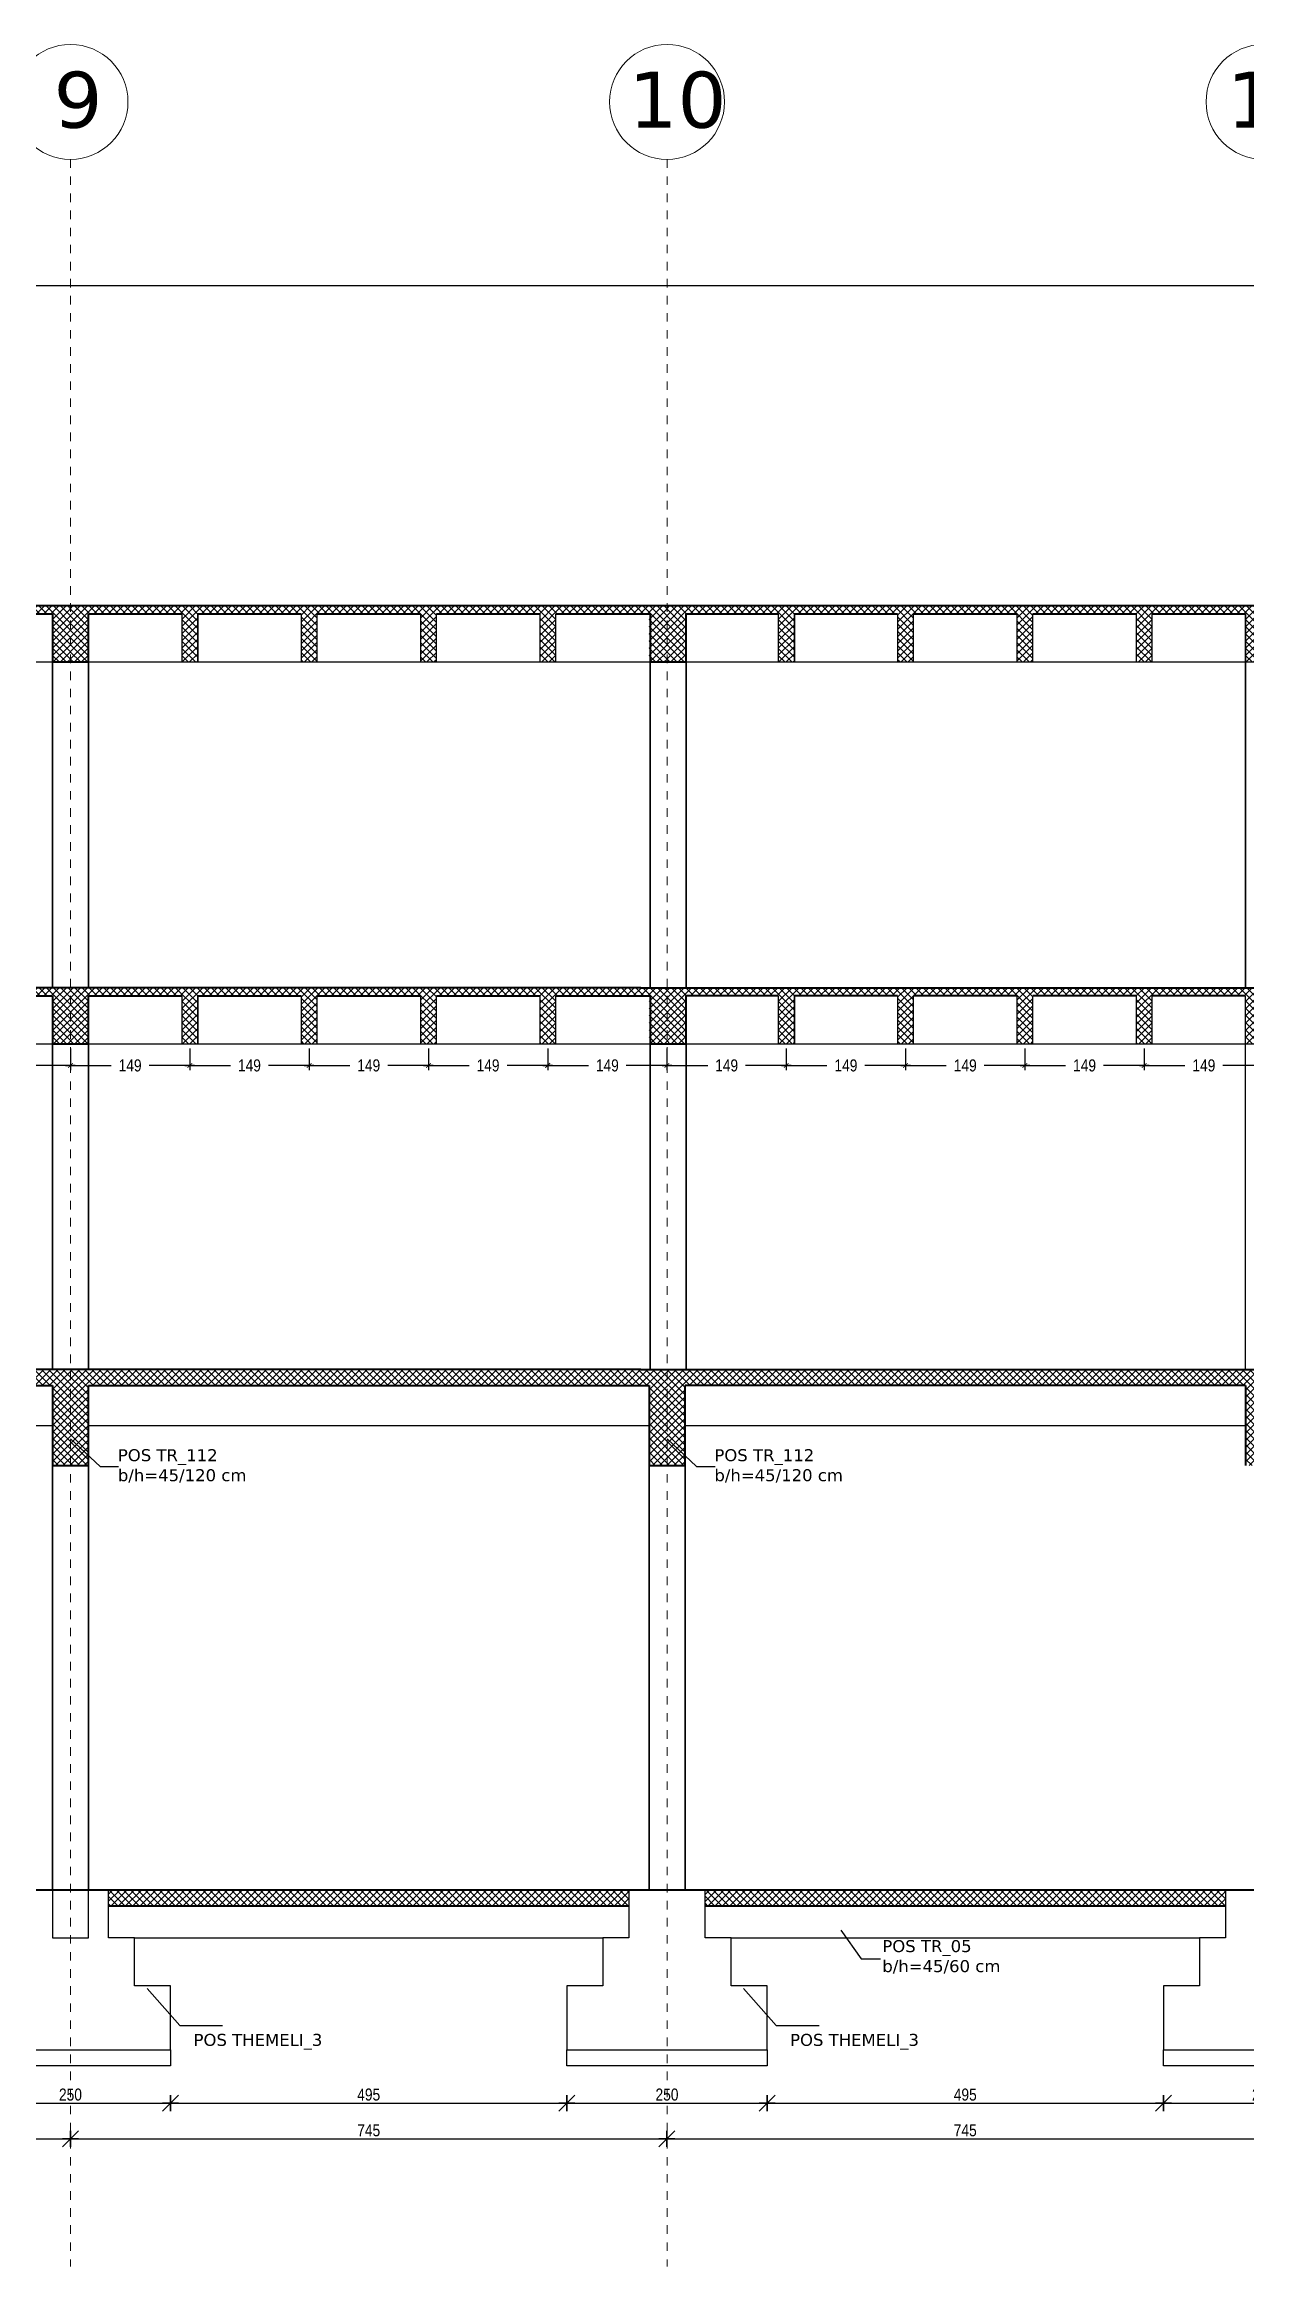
# Model space of a CAD drawing. Header units: centimetres. Extents: x 85226 to 578505, y -13061 to 170378.
# Drawn here: x 446508 to 448008, y 128143 to 130920 of the extents above; entities that cross this region are included whole.
import ezdxf

# ---------------------------------------------------------------- set-up
doc = ezdxf.new("R2010")
doc.units = ezdxf.units.CM
doc.linetypes.add('Dashed', pattern=[10.666667, 5.333333, -5.333333])
for name, color, linetype, lineweight in [('Akset_Pen_No__13', 13, 'Continuous', 18), ('muri', 7, 'Continuous', 40), ('New_01 Bodrumi_Pen_No__87', 87, 'Continuous', 18), ('Spotat', 1, 'Continuous', 15)]:
    doc.layers.add(name, color=color, linetype=linetype, lineweight=lineweight)
doc.layers.add('New_01 Bodrumi_Pen_No__29', color=7, linetype='Continuous', lineweight=18, true_color=0x261713)
doc.styles.add('Dimensionet CM', font='swissc.ttf', dxfattribs={"height": 15})
doc.styles.add('Mini shkronjat', font='simplex.shx', dxfattribs={"height": 6})
doc.dimstyles.new('Dimensionet CM', dxfattribs={"dimtxt": 10, "dimasz": 6, "dimexe": 6, "dimexo": 6, "dimgap": 10, "dimtad": 0, "dimtih": 1, "dimtoh": 1, "dimtxsty": 'Dimensionet CM', "dimblk": 'ARCHTICK', "dimcen": 1, "dimdle": 6, "dimadec": 0, "dimazin": 0, "dimtfac": 1, "dimtmove": 0, "dimatfit": 3, "dimldrblk": 'ARCHTICK', "dimfxl": 1, "dimarcsym": 0})
pattern_1 = [(135, (305789.556, 198486.813), (-4.49012806, -4.49012806), []), (225, (305789.556, 198486.813), (4.49012806, -4.49012806), [])]

# ---------------------------------------------------------------- blocks, each defined once
blk = doc.blocks.new('_ArchTick')
at = {"layer": 'Spotat', "color": 0, "const_width": 0.15}
blk.add_lwpolyline([(-0.5, -0.5), (0.5, 0.5)], dxfattribs=at)
blk = doc.blocks.new('*D4831')
at = {"color": 0, "lineweight": -2, "transparency": 16777216}
for p, q in [((446391.5, 129665), (446391.5, 129637.8)), ((446540.5, 129665), (446540.5, 129637.8)), ((446385.5, 129643.8), (446442.3, 129643.8)), ((446546.5, 129643.8), (446489.7, 129643.8))]:
    blk.add_line(p, q, dxfattribs=at)
at = {"layer": 'DEFPOINTS', "color": 0, "transparency": 16777216}
for p in [(446391.5, 129671), (446540.5, 129671), (446540.5, 129643.8)]:
    blk.add_point(p, dxfattribs=at)
at = {"color": 0, "lineweight": -2, "transparency": 16777216, "xscale": 6, "yscale": 6, "zscale": 6, "rotation": 180}
blk.add_blockref('_ArchTick', (446391.5, 129643.8), dxfattribs=at)
at = {"color": 0, "lineweight": -2, "transparency": 16777216, "xscale": 6, "yscale": 6, "zscale": 6}
blk.add_blockref('_ArchTick', (446540.5, 129643.8), dxfattribs=at)
at = {"color": 0, "transparency": 16777216, "insert": (446466, 129643.8), "char_height": 15, "attachment_point": 5, "style": 'Dimensionet CM'}
blk.add_mtext('149', dxfattribs=at)
blk = doc.blocks.new('*D4832')
at = {"color": 0, "lineweight": -2, "transparency": 16777216}
for p, q in [((446540.5, 129665), (446540.5, 129637.8)), ((446689.5, 129665), (446689.5, 129637.8)), ((446534.5, 129643.8), (446591.3, 129643.8)), ((446695.5, 129643.8), (446638.7, 129643.8))]:
    blk.add_line(p, q, dxfattribs=at)
at = {"layer": 'DEFPOINTS', "color": 0, "transparency": 16777216}
for p in [(446540.5, 129671), (446689.5, 129671), (446689.5, 129643.8)]:
    blk.add_point(p, dxfattribs=at)
at = {"color": 0, "lineweight": -2, "transparency": 16777216, "xscale": 6, "yscale": 6, "zscale": 6, "rotation": 180}
blk.add_blockref('_ArchTick', (446540.5, 129643.8), dxfattribs=at)
at = {"color": 0, "lineweight": -2, "transparency": 16777216, "xscale": 6, "yscale": 6, "zscale": 6}
blk.add_blockref('_ArchTick', (446689.5, 129643.8), dxfattribs=at)
at = {"color": 0, "transparency": 16777216, "insert": (446615, 129643.8), "char_height": 15, "attachment_point": 5, "style": 'Dimensionet CM'}
blk.add_mtext('149', dxfattribs=at)
blk = doc.blocks.new('*D4833')
at = {"color": 0, "lineweight": -2, "transparency": 16777216}
for p, q in [((446689.5, 129665), (446689.5, 129637.8)), ((446838.5, 129665), (446838.5, 129637.8)), ((446683.5, 129643.8), (446740.3, 129643.8)), ((446844.5, 129643.8), (446787.7, 129643.8))]:
    blk.add_line(p, q, dxfattribs=at)
at = {"layer": 'DEFPOINTS', "color": 0, "transparency": 16777216}
for p in [(446689.5, 129671), (446838.5, 129671), (446838.5, 129643.8)]:
    blk.add_point(p, dxfattribs=at)
at = {"color": 0, "lineweight": -2, "transparency": 16777216, "xscale": 6, "yscale": 6, "zscale": 6, "rotation": 180}
blk.add_blockref('_ArchTick', (446689.5, 129643.8), dxfattribs=at)
at = {"color": 0, "lineweight": -2, "transparency": 16777216, "xscale": 6, "yscale": 6, "zscale": 6}
blk.add_blockref('_ArchTick', (446838.5, 129643.8), dxfattribs=at)
at = {"color": 0, "transparency": 16777216, "insert": (446764, 129643.8), "char_height": 15, "attachment_point": 5, "style": 'Dimensionet CM'}
blk.add_mtext('149', dxfattribs=at)
blk = doc.blocks.new('*D4834')
at = {"color": 0, "lineweight": -2, "transparency": 16777216}
for p, q in [((446838.5, 129665), (446838.5, 129637.8)), ((446987.5, 129665), (446987.5, 129637.8)), ((446832.5, 129643.8), (446889.3, 129643.8)), ((446993.5, 129643.8), (446936.7, 129643.8))]:
    blk.add_line(p, q, dxfattribs=at)
at = {"layer": 'DEFPOINTS', "color": 0, "transparency": 16777216}
for p in [(446838.5, 129671), (446987.5, 129671), (446987.5, 129643.8)]:
    blk.add_point(p, dxfattribs=at)
at = {"color": 0, "lineweight": -2, "transparency": 16777216, "xscale": 6, "yscale": 6, "zscale": 6, "rotation": 180}
blk.add_blockref('_ArchTick', (446838.5, 129643.8), dxfattribs=at)
at = {"color": 0, "lineweight": -2, "transparency": 16777216, "xscale": 6, "yscale": 6, "zscale": 6}
blk.add_blockref('_ArchTick', (446987.5, 129643.8), dxfattribs=at)
at = {"color": 0, "transparency": 16777216, "insert": (446913, 129643.8), "char_height": 15, "attachment_point": 5, "style": 'Dimensionet CM'}
blk.add_mtext('149', dxfattribs=at)
blk = doc.blocks.new('*D4835')
at = {"color": 0, "lineweight": -2, "transparency": 16777216}
for p, q in [((446987.5, 129665), (446987.5, 129637.8)), ((447136.5, 129665), (447136.5, 129637.8)), ((446981.5, 129643.8), (447038.3, 129643.8)), ((447142.5, 129643.8), (447085.7, 129643.8))]:
    blk.add_line(p, q, dxfattribs=at)
at = {"layer": 'DEFPOINTS', "color": 0, "transparency": 16777216}
for p in [(446987.5, 129671), (447136.5, 129671), (447136.5, 129643.8)]:
    blk.add_point(p, dxfattribs=at)
at = {"color": 0, "lineweight": -2, "transparency": 16777216, "xscale": 6, "yscale": 6, "zscale": 6, "rotation": 180}
blk.add_blockref('_ArchTick', (446987.5, 129643.8), dxfattribs=at)
at = {"color": 0, "lineweight": -2, "transparency": 16777216, "xscale": 6, "yscale": 6, "zscale": 6}
blk.add_blockref('_ArchTick', (447136.5, 129643.8), dxfattribs=at)
at = {"color": 0, "transparency": 16777216, "insert": (447062, 129643.8), "char_height": 15, "attachment_point": 5, "style": 'Dimensionet CM'}
blk.add_mtext('149', dxfattribs=at)
blk = doc.blocks.new('*D4836')
at = {"color": 0, "lineweight": -2, "transparency": 16777216}
for p, q in [((447136.5, 129665), (447136.5, 129637.8)), ((447285.5, 129665), (447285.5, 129637.8)), ((447130.5, 129643.8), (447187.3, 129643.8)), ((447291.5, 129643.8), (447234.7, 129643.8))]:
    blk.add_line(p, q, dxfattribs=at)
at = {"layer": 'DEFPOINTS', "color": 0, "transparency": 16777216}
for p in [(447136.5, 129671), (447285.5, 129671), (447285.5, 129643.8)]:
    blk.add_point(p, dxfattribs=at)
at = {"color": 0, "lineweight": -2, "transparency": 16777216, "xscale": 6, "yscale": 6, "zscale": 6, "rotation": 180}
blk.add_blockref('_ArchTick', (447136.5, 129643.8), dxfattribs=at)
at = {"color": 0, "lineweight": -2, "transparency": 16777216, "xscale": 6, "yscale": 6, "zscale": 6}
blk.add_blockref('_ArchTick', (447285.5, 129643.8), dxfattribs=at)
at = {"color": 0, "transparency": 16777216, "insert": (447211, 129643.8), "char_height": 15, "attachment_point": 5, "style": 'Dimensionet CM'}
blk.add_mtext('149', dxfattribs=at)
blk = doc.blocks.new('*D4837')
at = {"color": 0, "lineweight": -2, "transparency": 16777216}
for p, q in [((447285.5, 129665), (447285.5, 129637.8)), ((447434.5, 129665), (447434.5, 129637.8)), ((447279.5, 129643.8), (447336.3, 129643.8)), ((447440.5, 129643.8), (447383.7, 129643.8))]:
    blk.add_line(p, q, dxfattribs=at)
at = {"layer": 'DEFPOINTS', "color": 0, "transparency": 16777216}
for p in [(447285.5, 129671), (447434.5, 129671), (447434.5, 129643.8)]:
    blk.add_point(p, dxfattribs=at)
at = {"color": 0, "lineweight": -2, "transparency": 16777216, "xscale": 6, "yscale": 6, "zscale": 6, "rotation": 180}
blk.add_blockref('_ArchTick', (447285.5, 129643.8), dxfattribs=at)
at = {"color": 0, "lineweight": -2, "transparency": 16777216, "xscale": 6, "yscale": 6, "zscale": 6}
blk.add_blockref('_ArchTick', (447434.5, 129643.8), dxfattribs=at)
at = {"color": 0, "transparency": 16777216, "insert": (447360, 129643.8), "char_height": 15, "attachment_point": 5, "style": 'Dimensionet CM'}
blk.add_mtext('149', dxfattribs=at)
blk = doc.blocks.new('*D4838')
at = {"color": 0, "lineweight": -2, "transparency": 16777216}
for p, q in [((447434.5, 129665), (447434.5, 129637.8)), ((447583.5, 129665), (447583.5, 129637.8)), ((447428.5, 129643.8), (447485.3, 129643.8)), ((447589.5, 129643.8), (447532.7, 129643.8))]:
    blk.add_line(p, q, dxfattribs=at)
at = {"layer": 'DEFPOINTS', "color": 0, "transparency": 16777216}
for p in [(447434.5, 129671), (447583.5, 129671), (447583.5, 129643.8)]:
    blk.add_point(p, dxfattribs=at)
at = {"color": 0, "lineweight": -2, "transparency": 16777216, "xscale": 6, "yscale": 6, "zscale": 6, "rotation": 180}
blk.add_blockref('_ArchTick', (447434.5, 129643.8), dxfattribs=at)
at = {"color": 0, "lineweight": -2, "transparency": 16777216, "xscale": 6, "yscale": 6, "zscale": 6}
blk.add_blockref('_ArchTick', (447583.5, 129643.8), dxfattribs=at)
at = {"color": 0, "transparency": 16777216, "insert": (447509, 129643.8), "char_height": 15, "attachment_point": 5, "style": 'Dimensionet CM'}
blk.add_mtext('149', dxfattribs=at)
blk = doc.blocks.new('*D4839')
at = {"color": 0, "lineweight": -2, "transparency": 16777216}
for p, q in [((447583.5, 129665), (447583.5, 129637.8)), ((447732.5, 129665), (447732.5, 129637.8)), ((447577.5, 129643.8), (447634.3, 129643.8)), ((447738.5, 129643.8), (447681.7, 129643.8))]:
    blk.add_line(p, q, dxfattribs=at)
at = {"layer": 'DEFPOINTS', "color": 0, "transparency": 16777216}
for p in [(447583.5, 129671), (447732.5, 129671), (447732.5, 129643.8)]:
    blk.add_point(p, dxfattribs=at)
at = {"color": 0, "lineweight": -2, "transparency": 16777216, "xscale": 6, "yscale": 6, "zscale": 6, "rotation": 180}
blk.add_blockref('_ArchTick', (447583.5, 129643.8), dxfattribs=at)
at = {"color": 0, "lineweight": -2, "transparency": 16777216, "xscale": 6, "yscale": 6, "zscale": 6}
blk.add_blockref('_ArchTick', (447732.5, 129643.8), dxfattribs=at)
at = {"color": 0, "transparency": 16777216, "insert": (447658, 129643.8), "char_height": 15, "attachment_point": 5, "style": 'Dimensionet CM'}
blk.add_mtext('149', dxfattribs=at)
blk = doc.blocks.new('*D4840')
at = {"color": 0, "lineweight": -2, "transparency": 16777216}
for p, q in [((447732.5, 129665), (447732.5, 129637.8)), ((447881.5, 129665), (447881.5, 129637.8)), ((447726.5, 129643.8), (447783.3, 129643.8)), ((447887.5, 129643.8), (447830.7, 129643.8))]:
    blk.add_line(p, q, dxfattribs=at)
at = {"layer": 'DEFPOINTS', "color": 0, "transparency": 16777216}
for p in [(447732.5, 129671), (447881.5, 129671), (447881.5, 129643.8)]:
    blk.add_point(p, dxfattribs=at)
at = {"color": 0, "lineweight": -2, "transparency": 16777216, "xscale": 6, "yscale": 6, "zscale": 6, "rotation": 180}
blk.add_blockref('_ArchTick', (447732.5, 129643.8), dxfattribs=at)
at = {"color": 0, "lineweight": -2, "transparency": 16777216, "xscale": 6, "yscale": 6, "zscale": 6}
blk.add_blockref('_ArchTick', (447881.5, 129643.8), dxfattribs=at)
at = {"color": 0, "transparency": 16777216, "insert": (447807, 129643.8), "char_height": 15, "attachment_point": 5, "style": 'Dimensionet CM'}
blk.add_mtext('149', dxfattribs=at)
blk = doc.blocks.new('*D4841')
at = {"color": 0, "lineweight": -2, "transparency": 16777216}
for p, q in [((447881.5, 129665), (447881.5, 129637.8)), ((448030.5, 129665), (448030.5, 129637.8)), ((447875.5, 129643.8), (447932.3, 129643.8)), ((448036.5, 129643.8), (447979.7, 129643.8))]:
    blk.add_line(p, q, dxfattribs=at)
at = {"layer": 'DEFPOINTS', "color": 0, "transparency": 16777216}
for p in [(447881.5, 129671), (448030.5, 129671), (448030.5, 129643.8)]:
    blk.add_point(p, dxfattribs=at)
at = {"color": 0, "lineweight": -2, "transparency": 16777216, "xscale": 6, "yscale": 6, "zscale": 6, "rotation": 180}
blk.add_blockref('_ArchTick', (447881.5, 129643.8), dxfattribs=at)
at = {"color": 0, "lineweight": -2, "transparency": 16777216, "xscale": 6, "yscale": 6, "zscale": 6}
blk.add_blockref('_ArchTick', (448030.5, 129643.8), dxfattribs=at)
at = {"color": 0, "transparency": 16777216, "insert": (447956, 129643.8), "char_height": 15, "attachment_point": 5, "style": 'Dimensionet CM'}
blk.add_mtext('149', dxfattribs=at)
blk = doc.blocks.new('D')
for p, q in [((5, 5), (-5, -5)), ((-5, 0), (5, 0)), ((0, 5), (0, -5))]:
    blk.add_line(p, q)
blk = doc.blocks.new('*D4880')
at = {"lineweight": -2, "transparency": 16777216}
blk.add_line((445797.5, 128302.6), (446538.5, 128302.6), dxfattribs=at)
at = {"layer": 'DEFPOINTS', "color": 0, "transparency": 16777216}
for p in [(446540.5, 128302.6), (445795.5, 128143.1), (446540.5, 128143.1)]:
    blk.add_point(p, dxfattribs=at)
at = {"lineweight": -2, "transparency": 16777216, "xscale": 2, "yscale": 2, "zscale": 2, "rotation": 180}
blk.add_blockref('D', (445795.5, 128302.6), dxfattribs=at)
at = {"lineweight": -2, "transparency": 16777216, "xscale": 2, "yscale": 2, "zscale": 2}
blk.add_blockref('D', (446540.5, 128302.6), dxfattribs=at)
at = {"transparency": 16777216, "insert": (446168, 128313.3), "char_height": 15, "attachment_point": 5, "style": 'Dimensionet CM'}
blk.add_mtext('745', dxfattribs=at)
blk = doc.blocks.new('*D4881')
at = {"lineweight": -2, "transparency": 16777216}
blk.add_line((446542.5, 128302.6), (447283.5, 128302.6), dxfattribs=at)
at = {"layer": 'DEFPOINTS', "color": 0, "transparency": 16777216}
for p in [(447285.5, 128302.6), (446540.5, 128143.1), (447285.5, 128149.1)]:
    blk.add_point(p, dxfattribs=at)
at = {"lineweight": -2, "transparency": 16777216, "xscale": 2, "yscale": 2, "zscale": 2, "rotation": 180}
blk.add_blockref('D', (446540.5, 128302.6), dxfattribs=at)
at = {"lineweight": -2, "transparency": 16777216, "xscale": 2, "yscale": 2, "zscale": 2}
blk.add_blockref('D', (447285.5, 128302.6), dxfattribs=at)
at = {"transparency": 16777216, "insert": (446913, 128313.3), "char_height": 15, "attachment_point": 5, "style": 'Dimensionet CM'}
blk.add_mtext('745', dxfattribs=at)
blk = doc.blocks.new('*D4882')
at = {"lineweight": -2, "transparency": 16777216}
blk.add_line((447287.5, 128302.6), (448028.5, 128302.6), dxfattribs=at)
at = {"layer": 'DEFPOINTS', "color": 0, "transparency": 16777216}
for p in [(448030.5, 128302.6), (447285.5, 128149.1), (448030.5, 128143.1)]:
    blk.add_point(p, dxfattribs=at)
at = {"lineweight": -2, "transparency": 16777216, "xscale": 2, "yscale": 2, "zscale": 2, "rotation": 180}
blk.add_blockref('D', (447285.5, 128302.6), dxfattribs=at)
at = {"lineweight": -2, "transparency": 16777216, "xscale": 2, "yscale": 2, "zscale": 2}
blk.add_blockref('D', (448030.5, 128302.6), dxfattribs=at)
at = {"transparency": 16777216, "insert": (447658, 128313.3), "char_height": 15, "attachment_point": 5, "style": 'Dimensionet CM'}
blk.add_mtext('745', dxfattribs=at)
blk = doc.blocks.new('*D4786')
at = {"lineweight": -2, "transparency": 16777216}
blk.add_line((446417.5, 128347.2), (446663.5, 128347.2), dxfattribs=at)
at = {"layer": 'DEFPOINTS', "color": 0, "transparency": 16777216}
for p in [(446415.5, 128414), (446665.5, 128414), (446665.5, 128347.2)]:
    blk.add_point(p, dxfattribs=at)
at = {"lineweight": -2, "transparency": 16777216, "xscale": 2, "yscale": 2, "zscale": 2, "rotation": 180}
blk.add_blockref('D', (446415.5, 128347.2), dxfattribs=at)
at = {"lineweight": -2, "transparency": 16777216, "xscale": 2, "yscale": 2, "zscale": 2}
blk.add_blockref('D', (446665.5, 128347.2), dxfattribs=at)
at = {"transparency": 16777216, "insert": (446540.5, 128357.9), "char_height": 15, "attachment_point": 5, "style": 'Dimensionet CM'}
blk.add_mtext('250', dxfattribs=at)
blk = doc.blocks.new('*D4787')
at = {"lineweight": -2, "transparency": 16777216}
blk.add_line((446667.5, 128347.2), (447158.5, 128347.2), dxfattribs=at)
at = {"layer": 'DEFPOINTS', "color": 0, "transparency": 16777216}
for p in [(446665.5, 128414), (447160.5, 128414), (447160.5, 128347.2)]:
    blk.add_point(p, dxfattribs=at)
at = {"lineweight": -2, "transparency": 16777216, "xscale": 2, "yscale": 2, "zscale": 2, "rotation": 180}
blk.add_blockref('D', (446665.5, 128347.2), dxfattribs=at)
at = {"lineweight": -2, "transparency": 16777216, "xscale": 2, "yscale": 2, "zscale": 2}
blk.add_blockref('D', (447160.5, 128347.2), dxfattribs=at)
at = {"transparency": 16777216, "insert": (446913, 128357.9), "char_height": 15, "attachment_point": 5, "style": 'Dimensionet CM'}
blk.add_mtext('495', dxfattribs=at)
blk = doc.blocks.new('*D4788')
at = {"lineweight": -2, "transparency": 16777216}
blk.add_line((447162.5, 128347.2), (447408.5, 128347.2), dxfattribs=at)
at = {"layer": 'DEFPOINTS', "color": 0, "transparency": 16777216}
for p in [(447160.5, 128414), (447410.5, 128414), (447410.5, 128347.2)]:
    blk.add_point(p, dxfattribs=at)
at = {"lineweight": -2, "transparency": 16777216, "xscale": 2, "yscale": 2, "zscale": 2, "rotation": 180}
blk.add_blockref('D', (447160.5, 128347.2), dxfattribs=at)
at = {"lineweight": -2, "transparency": 16777216, "xscale": 2, "yscale": 2, "zscale": 2}
blk.add_blockref('D', (447410.5, 128347.2), dxfattribs=at)
at = {"transparency": 16777216, "insert": (447285.5, 128357.9), "char_height": 15, "attachment_point": 5, "style": 'Dimensionet CM'}
blk.add_mtext('250', dxfattribs=at)
blk = doc.blocks.new('*D4789')
at = {"lineweight": -2, "transparency": 16777216}
blk.add_line((447412.5, 128347.2), (447903.5, 128347.2), dxfattribs=at)
at = {"layer": 'DEFPOINTS', "color": 0, "transparency": 16777216}
for p in [(447410.5, 128414), (447905.5, 128414), (447905.5, 128347.2)]:
    blk.add_point(p, dxfattribs=at)
at = {"lineweight": -2, "transparency": 16777216, "xscale": 2, "yscale": 2, "zscale": 2, "rotation": 180}
blk.add_blockref('D', (447410.5, 128347.2), dxfattribs=at)
at = {"lineweight": -2, "transparency": 16777216, "xscale": 2, "yscale": 2, "zscale": 2}
blk.add_blockref('D', (447905.5, 128347.2), dxfattribs=at)
at = {"transparency": 16777216, "insert": (447658, 128357.9), "char_height": 15, "attachment_point": 5, "style": 'Dimensionet CM'}
blk.add_mtext('495', dxfattribs=at)
blk = doc.blocks.new('*D4790')
at = {"lineweight": -2, "transparency": 16777216}
blk.add_line((447907.5, 128347.2), (448153.5, 128347.2), dxfattribs=at)
at = {"layer": 'DEFPOINTS', "color": 0, "transparency": 16777216}
for p in [(447905.5, 128414), (448155.5, 128414), (448155.5, 128347.2)]:
    blk.add_point(p, dxfattribs=at)
at = {"lineweight": -2, "transparency": 16777216, "xscale": 2, "yscale": 2, "zscale": 2, "rotation": 180}
blk.add_blockref('D', (447905.5, 128347.2), dxfattribs=at)
at = {"lineweight": -2, "transparency": 16777216, "xscale": 2, "yscale": 2, "zscale": 2}
blk.add_blockref('D', (448155.5, 128347.2), dxfattribs=at)
at = {"transparency": 16777216, "insert": (448030.5, 128357.9), "char_height": 15, "attachment_point": 5, "style": 'Dimensionet CM'}
blk.add_mtext('250', dxfattribs=at)

msp = doc.modelspace()

# ---------------------------------------------------------------- hatches: boundary and pattern name
h = msp.add_hatch()
h.set_pattern_fill('ANSI37', color=256, scale=2, angle=90, style=0)
h.set_pattern_definition([(135, (310314.556, 198980.813), (-4.49012806, -4.49012806), []), (225, (310314.556, 198980.813), (4.49012806, -4.49012806), [])])
h.paths.add_polyline_path([(446540.535, 130217.973), (445795.535, 130217.973), (445795.535, 130147.973), (445818.035, 130147.973), (445818.035, 130207.973), (445934.535, 130207.973), (445934.535, 130147.973), (445954.535, 130147.973), (445954.535, 130207.973), (446083.535, 130207.973), (446083.535, 130147.973), (446103.535, 130147.973), (446103.535, 130207.973), (446232.535, 130207.973), (446232.535, 130147.973), (446252.535, 130147.973), (446252.535, 130207.973), (446381.535, 130207.973), (446381.535, 130147.973), (446401.535, 130147.973), (446401.535, 130207.973), (446518.035, 130207.973), (446518.035, 130147.973), (446540.535, 130147.973)])
h = msp.add_hatch()
h.set_pattern_fill('ANSI37', color=256, scale=2, angle=90, style=0)
h.set_pattern_definition([(135, (311059.556, 198980.813), (-4.49012806, -4.49012806), []), (225, (311059.556, 198980.813), (4.49012806, -4.49012806), [])])
h.paths.add_polyline_path([(447285.535, 130217.973), (446540.535, 130217.973), (446540.535, 130147.973), (446563.035, 130147.973), (446563.035, 130207.973), (446679.535, 130207.973), (446679.535, 130147.973), (446699.535, 130147.973), (446699.535, 130207.973), (446828.535, 130207.973), (446828.535, 130147.973), (446848.535, 130147.973), (446848.535, 130207.973), (446977.535, 130207.973), (446977.535, 130147.973), (446997.535, 130147.973), (446997.535, 130207.973), (447126.535, 130207.973), (447126.535, 130147.973), (447146.535, 130147.973), (447146.535, 130207.973), (447263.035, 130207.973), (447263.035, 130147.973), (447285.535, 130147.973)])
h = msp.add_hatch()
h.set_pattern_fill('ANSI37', color=256, scale=2, angle=90, style=0)
h.set_pattern_definition([(135, (311804.556, 198980.813), (-4.49012806, -4.49012806), []), (225, (311804.556, 198980.813), (4.49012806, -4.49012806), [])])
h.paths.add_polyline_path([(448030.535, 130217.973), (447285.535, 130217.973), (447285.535, 130147.973), (447308.035, 130147.973), (447308.035, 130207.973), (447424.535, 130207.973), (447424.535, 130147.973), (447444.535, 130147.973), (447444.535, 130207.973), (447573.535, 130207.973), (447573.535, 130147.973), (447593.535, 130147.973), (447593.535, 130207.973), (447722.535, 130207.973), (447722.535, 130147.973), (447742.535, 130147.973), (447742.535, 130207.973), (447871.535, 130207.973), (447871.535, 130147.973), (447891.535, 130147.973), (447891.535, 130207.973), (448008.035, 130207.973), (448008.035, 130147.973), (448030.535, 130147.973)])
h = msp.add_hatch()
h.set_pattern_fill('ANSI37', color=256, scale=2, angle=90, style=0)
h.set_pattern_definition([(135, (309569.556, 198503.813), (-4.49012806, -4.49012806), []), (225, (309569.556, 198503.813), (4.49012806, -4.49012806), [])])
h.paths.add_polyline_path([(446540.535, 129740.973), (446518.035, 129740.973), (446518.035, 129740.973), (445818.035, 129740.973), (445818.035, 129740.973), (445795.535, 129740.973), (445795.535, 129670.973), (445818.035, 129670.973), (445818.035, 129730.973), (445934.535, 129730.973), (445934.535, 129670.973), (445954.535, 129670.973), (445954.535, 129730.973), (446083.535, 129730.973), (446083.535, 129670.973), (446103.535, 129670.973), (446103.535, 129730.973), (446232.535, 129730.973), (446232.535, 129670.973), (446252.535, 129670.973), (446252.535, 129730.973), (446381.535, 129730.973), (446381.535, 129670.973), (446401.535, 129670.973), (446401.535, 129730.973), (446518.035, 129730.973), (446518.035, 129670.973), (446540.535, 129670.973)])
h = msp.add_hatch()
h.set_pattern_fill('ANSI37', color=256, scale=2, angle=90, style=0)
h.set_pattern_definition([(135, (310314.556, 198503.813), (-4.49012806, -4.49012806), []), (225, (310314.556, 198503.813), (4.49012806, -4.49012806), [])])
h.paths.add_polyline_path([(447285.535, 129740.973), (447263.035, 129740.973), (447263.035, 129740.973), (446563.035, 129740.973), (446563.035, 129740.973), (446540.535, 129740.973), (446540.535, 129670.973), (446563.035, 129670.973), (446563.035, 129730.973), (446679.535, 129730.973), (446679.535, 129670.973), (446699.535, 129670.973), (446699.535, 129730.973), (446828.535, 129730.973), (446828.535, 129670.973), (446848.535, 129670.973), (446848.535, 129730.973), (446977.535, 129730.973), (446977.535, 129670.973), (446997.535, 129670.973), (446997.535, 129730.973), (447126.535, 129730.973), (447126.535, 129670.973), (447146.535, 129670.973), (447146.535, 129730.973), (447263.035, 129730.973), (447263.035, 129670.973), (447285.535, 129670.973)])
h = msp.add_hatch()
h.set_pattern_fill('ANSI37', color=256, scale=2, angle=90, style=0)
h.set_pattern_definition([(135, (311059.554, 198503.813), (-4.49012806, -4.49012806), []), (225, (311059.554, 198503.813), (4.49012806, -4.49012806), [])])
h.paths.add_polyline_path([(448030.533, 129740.973), (448008.033, 129740.973), (448008.033, 129740.973), (447308.033, 129740.973), (447308.033, 129740.973), (447285.533, 129740.973), (447285.533, 129670.973), (447308.033, 129670.973), (447308.033, 129730.973), (447424.533, 129730.973), (447424.533, 129670.973), (447444.533, 129670.973), (447444.533, 129730.973), (447573.533, 129730.973), (447573.533, 129670.973), (447593.533, 129670.973), (447593.533, 129730.973), (447722.533, 129730.973), (447722.533, 129670.973), (447742.533, 129670.973), (447742.533, 129730.973), (447871.533, 129730.973), (447871.533, 129670.973), (447891.533, 129670.973), (447891.533, 129730.973), (448008.033, 129730.973), (448008.033, 129670.973), (448030.533, 129670.973)])
h = msp.add_hatch()
h.set_pattern_fill('ANSI37', color=256, scale=2, angle=90, style=0)
h.set_pattern_definition(pattern_1)
h.paths.add_polyline_path([(449543.031, 129263.973), (449520.531, 129263.973), (449520.531, 129143.973), (449543.031, 129143.973)])
h.paths.add_polyline_path([(449520.531, 129263.973), (448775.535, 129263.973), (448775.535, 129143.973), (448798.035, 129143.973), (448798.035, 129143.973), (448798.035, 129193.973), (448798.035, 129193.973), (448798.035, 129193.973), (448798.035, 129243.973), (449498.031, 129243.973), (449498.031, 129193.973), (449498.031, 129193.973), (449498.031, 129143.973), (449520.531, 129143.973)])
h.paths.add_polyline_path([(448775.535, 129263.973), (448030.535, 129263.973), (448030.535, 129143.973), (448053.035, 129143.973), (448053.035, 129243.973), (448753.035, 129243.973), (448753.035, 129193.973), (448753.035, 129193.973), (448753.035, 129143.973), (448775.535, 129143.973)])
h.paths.add_polyline_path([(448030.535, 129263.973), (447285.535, 129263.973), (447285.535, 129143.973), (447308.035, 129143.973), (447308.035, 129193.973), (447308.035, 129243.973), (448008.035, 129243.973), (448008.035, 129193.973), (448008.035, 129193.973), (448008.035, 129143.973), (448030.535, 129143.973)])
h.paths.add_polyline_path([(447285.535, 129263.973), (447253.035, 129263.973), (446540.535, 129263.973), (446540.535, 129143.973), (446563.035, 129143.973), (446563.035, 129193.973), (446563.035, 129243.973), (447263.035, 129243.973), (447263.035, 129143.973), (447285.535, 129143.973)])
h.paths.add_polyline_path([(446540.535, 129263.973), (446540.535, 129263.973), (445795.535, 129263.973), (445795.535, 129143.973), (445818.035, 129143.973), (445818.035, 129193.973), (445818.035, 129243.973), (446518.035, 129243.973), (446518.035, 129143.973), (446540.535, 129143.973)])
h.paths.add_polyline_path([(445795.535, 129263.973), (445795.535, 129263.973), (445073.035, 129263.973), (445073.035, 129263.973), (445050.535, 129263.973), (445050.535, 129143.973), (445073.035, 129143.973), (445073.035, 129193.973), (445073.035, 129243.973), (445773.035, 129243.973), (445773.035, 129143.973), (445795.535, 129143.973)])
h.paths.add_polyline_path([(445050.535, 129263.973), (445028.035, 129263.973), (445028.035, 129143.973), (445050.535, 129143.973)])
h = msp.add_hatch()
h.set_pattern_fill('ANSI37', color=256, scale=2, angle=90, style=0)
h.set_pattern_definition(pattern_1)
h.paths.add_polyline_path([(447238.035, 128613.973), (446588.035, 128613.973), (446588.035, 128593.973), (447238.035, 128593.973)])
h = msp.add_hatch()
h.set_pattern_fill('ANSI37', color=256, scale=2, angle=90, style=0)
h.set_pattern_definition(pattern_1)
h.paths.add_polyline_path([(447983.035, 128613.973), (447333.035, 128613.973), (447333.035, 128593.973), (447983.035, 128593.973)])

# ---------------------------------------------------------------- linework, layer by layer
for p, q in [((448718.035, 130617.973), (445743.035, 130617.973)), ((445743.035, 130217.973), (448718.035, 130217.973)), ((446518.035, 130207.973), (446401.535, 130207.973)), ((446518.035, 129740.973), (446518.035, 130207.973)), ((446518.035, 130207.973), (446518.035, 129740.973)), ((446518.035, 129740.973), (446518.035, 130207.973)), ((446563.035, 130207.973), (446563.035, 129740.973)), ((446679.535, 130207.973), (446563.035, 130207.973)), ((446563.035, 129740.973), (446563.035, 130207.973)), ((446563.035, 129740.973), (446563.035, 130207.973)), ((446679.535, 130207.973), (446679.535, 130147.973)), ((446828.535, 130207.973), (446699.535, 130207.973)), ((446699.535, 130207.973), (446699.535, 130147.973)), ((446977.535, 130207.973), (446848.535, 130207.973)), ((447126.535, 130207.973), (446997.535, 130207.973)), ((447264.285, 130207.973), (447146.535, 130207.973)), ((447264.285, 129740.973), (447264.285, 130207.973)), ((447264.285, 130207.973), (447264.285, 129740.973)), ((447264.285, 129740.973), (447264.285, 130207.973)), ((447309.285, 129740.973), (447309.285, 130207.973)), ((447309.285, 129740.973), (447309.285, 130207.973)), ((447309.285, 130197.973), (447309.285, 129740.973)), ((447424.535, 130207.973), (447424.535, 130147.973)), ((447444.535, 130207.973), (447444.535, 130147.973)), ((448008.035, 129740.973), (448008.035, 130207.973)), ((448008.035, 130207.973), (448008.035, 129740.973)), ((448008.035, 129740.973), (448008.035, 130207.973)), ((445073.035, 130147.973), (449498.031, 130147.973)), ((446508.035, 129740.973), (447208.035, 129740.973)), ((446518.035, 129263.973), (446518.035, 129720.973)), ((446518.035, 129720.973), (446518.035, 129263.973)), ((446518.035, 129263.973), (446518.035, 129720.973)), ((446563.035, 129720.973), (446563.035, 129263.973)), ((446563.035, 129263.973), (446563.035, 129720.973)), ((446563.035, 129263.973), (446563.035, 129720.973)), ((446679.535, 129730.973), (446679.535, 129670.973)), ((446699.535, 129730.973), (446699.535, 129670.973)), ((447208.035, 129740.973), (447253.035, 129740.973)), ((447264.285, 129263.973), (447264.285, 129720.973)), ((447264.285, 129720.973), (447264.285, 129263.973)), ((447264.285, 129263.973), (447264.285, 129720.973)), ((447309.285, 129720.973), (447309.285, 129263.973)), ((447309.285, 129263.973), (447309.285, 129720.973)), ((447309.285, 129263.973), (447309.285, 129720.973)), ((447424.535, 129730.973), (447424.535, 129670.973)), ((447444.535, 129730.973), (447444.535, 129670.973)), ((448008.035, 129263.973), (448008.035, 129730.973)), ((445073.035, 129670.973), (449498.031, 129670.973)), ((447253.035, 129263.973), (445073.035, 129263.973)), ((446508.035, 129263.973), (447208.035, 129263.973)), ((447208.035, 129263.973), (447253.035, 129263.973)), ((445818.035, 129193.973), (446518.035, 129193.973)), ((446518.035, 128613.973), (446518.035, 129193.973)), ((446518.035, 129193.973), (446518.035, 128613.973)), ((446563.035, 129193.973), (446563.035, 128613.973)), ((446563.035, 128613.973), (446563.035, 129193.973)), ((446563.035, 129193.973), (447263.035, 129193.973)), ((447263.035, 128613.973), (447263.035, 129193.973)), ((447263.035, 129193.973), (447263.035, 128613.973)), ((447308.035, 129193.973), (447308.035, 128613.973)), ((447308.035, 128613.973), (447308.035, 129193.973)), ((447308.035, 129193.973), (448008.035, 129193.973)), ((446577.407, 129142.604), (446540.535, 129177.434)), ((447322.407, 129142.604), (447285.535, 129177.434)), ((446518.035, 129143.973), (446563.035, 129143.973)), ((446577.407, 129142.604), (446600.702, 129142.604)), ((447263.035, 129143.973), (447308.035, 129143.973)), ((447322.407, 129142.604), (447345.702, 129142.604)), ((446620.535, 128553.973), (447205.535, 128553.973)), ((447365.535, 128553.973), (447950.535, 128553.973)), ((447502.466, 128563.285), (447527.904, 128527.528)), ((447527.904, 128527.528), (447552.047, 128527.528)), ((446636.176, 128490.615), (446676.996, 128444.286)), ((447381.176, 128490.615), (447421.996, 128444.286)), ((446676.996, 128444.286), (446730.468, 128444.286)), ((447421.996, 128444.286), (447475.468, 128444.286))]:
    msp.add_line(p, q)
for points in [[(446679.535, 130207.973), (446679.535, 130147.973), (446699.535, 130147.973), (446699.535, 130207.973)], [(446828.535, 130207.973), (446828.535, 130147.973), (446848.535, 130147.973), (446848.535, 130207.973)], [(446977.535, 130207.973), (446977.535, 130147.973), (446997.535, 130147.973), (446997.535, 130207.973)], [(447126.535, 130207.973), (447126.535, 130147.973), (447146.535, 130147.973), (447146.535, 130207.973)], [(447424.535, 130207.973), (447424.535, 130147.973), (447444.535, 130147.973), (447444.535, 130207.973)], [(447573.535, 130207.973), (447573.535, 130147.973), (447593.535, 130147.973), (447593.535, 130207.973)], [(447722.535, 130207.973), (447722.535, 130147.973), (447742.535, 130147.973), (447742.535, 130207.973)], [(447871.535, 130207.973), (447871.535, 130147.973), (447891.535, 130147.973), (447891.535, 130207.973)], [(446679.535, 129730.973), (446679.535, 129670.973), (446699.535, 129670.973), (446699.535, 129730.973)], [(446828.535, 129730.973), (446828.535, 129670.973), (446848.535, 129670.973), (446848.535, 129730.973)], [(446977.535, 129730.973), (446977.535, 129670.973), (446997.535, 129670.973), (446997.535, 129730.973)], [(447126.535, 129730.973), (447126.535, 129670.973), (447146.535, 129670.973), (447146.535, 129730.973)], [(447424.535, 129730.973), (447424.535, 129670.973), (447444.535, 129670.973), (447444.535, 129730.973)], [(447573.535, 129730.973), (447573.535, 129670.973), (447593.535, 129670.973), (447593.535, 129730.973)], [(447722.535, 129730.973), (447722.535, 129670.973), (447742.535, 129670.973), (447742.535, 129730.973)], [(447871.535, 129730.973), (447871.535, 129670.973), (447891.535, 129670.973), (447891.535, 129730.973)], [(446518.035, 128613.973), (446518.035, 128553.973), (446563.035, 128553.973), (446563.035, 128613.973), (446518.035, 128613.973)]]:
    msp.add_lwpolyline(points)
at = {"color": 252}
for points in [[(446540.535, 128413.973), (446665.535, 128413.973), (446665.535, 128493.973), (446620.535, 128493.973), (446620.535, 128553.973), (446588.035, 128553.973), (446588.035, 128613.973), (446493.035, 128613.973), (446493.035, 128553.973), (446460.535, 128553.973), (446460.535, 128493.973), (446415.535, 128493.973), (446415.535, 128413.973), (446540.535, 128413.973)], [(447285.535, 128413.973), (447410.535, 128413.973), (447410.535, 128493.973), (447365.535, 128493.973), (447365.535, 128553.973), (447333.035, 128553.973), (447333.035, 128613.973), (447238.035, 128613.973), (447238.035, 128553.973), (447205.535, 128553.973), (447205.535, 128493.973), (447160.535, 128493.973), (447160.535, 128413.973), (447285.535, 128413.973)], [(448030.535, 128413.973), (448155.535, 128413.973), (448155.535, 128493.973), (448110.535, 128493.973), (448110.535, 128553.973), (448078.035, 128553.973), (448078.035, 128613.973), (447983.035, 128613.973), (447983.035, 128553.973), (447950.535, 128553.973), (447950.535, 128493.973), (447905.535, 128493.973), (447905.535, 128413.973), (448030.535, 128413.973)]]:
    msp.add_lwpolyline(points, dxfattribs=at)
for points in [[(446415.535, 128413.973), (446665.535, 128413.973), (446665.535, 128393.973), (446415.535, 128393.973)], [(447160.535, 128413.973), (447410.535, 128413.973), (447410.535, 128393.973), (447160.535, 128393.973)], [(447905.535, 128413.973), (448155.535, 128413.973), (448155.535, 128393.973), (447905.535, 128393.973)]]:
    msp.add_lwpolyline(points, close=True)
at = {"layer": 'Akset_Pen_No__13', "color": 251, "linetype": 'Dashed', "ltscale": 2}
for p, q in [((446540.535, 130775.961), (446540.535, 128143.089)), ((447285.535, 130775.961), (447285.535, 128143.089))]:
    msp.add_line(p, q, dxfattribs=at)
at = {"layer": 'Akset_Pen_No__13', "color": 251, "ltscale": 2}
for centre in [(446540.535, 130847.766), (447285.535, 130847.766), (448030.535, 130847.766)]:
    msp.add_circle(centre, 71.805, dxfattribs=at)
at = {"layer": 'muri'}
for p, q in [((447253.035, 130217.973), (445028.035, 130217.973)), ((447953.035, 130217.973), (447253.035, 130217.973)), ((449543.031, 130217.973), (447953.035, 130217.973)), ((446401.535, 130207.973), (446518.035, 130207.973)), ((446518.035, 130207.973), (446518.035, 130147.973)), ((446563.035, 130147.973), (446563.035, 130207.973)), ((446563.035, 130207.973), (446679.535, 130207.973)), ((446699.535, 130207.973), (446828.535, 130207.973)), ((446848.535, 130207.973), (446977.535, 130207.973)), ((446997.535, 130207.973), (447126.535, 130207.973)), ((447146.535, 130207.973), (447264.285, 130207.973)), ((447264.285, 130207.973), (447264.285, 130147.973)), ((447309.285, 130147.973), (447309.285, 130207.973)), ((447309.285, 130207.973), (447424.535, 130207.973)), ((447444.535, 130207.973), (447573.535, 130207.973)), ((447593.535, 130207.973), (447722.535, 130207.973)), ((447742.535, 130207.973), (447871.535, 130207.973)), ((447891.535, 130207.973), (448008.035, 130207.973)), ((446518.035, 130147.973), (446563.035, 130147.973)), ((447264.285, 130147.973), (447306.785, 130147.973)), ((447306.785, 130147.973), (447309.285, 130147.973)), ((447253.035, 129740.973), (445028.035, 129740.973)), ((446401.535, 129730.973), (446518.035, 129730.973)), ((446518.035, 129730.973), (446518.035, 129670.973)), ((446563.035, 129670.973), (446563.035, 129730.973)), ((446563.035, 129730.973), (446679.535, 129730.973)), ((446699.535, 129730.973), (446828.535, 129730.973)), ((446848.535, 129730.973), (446977.535, 129730.973)), ((446997.535, 129730.973), (447126.535, 129730.973)), ((447146.535, 129730.973), (447264.285, 129730.973)), ((447253.035, 129740.973), (447253.035, 129740.973)), ((447253.035, 129740.973), (449543.031, 129740.973)), ((447264.285, 129730.973), (447264.285, 129670.973)), ((447309.285, 129670.973), (447309.285, 129730.973)), ((447424.535, 129730.973), (447309.285, 129730.973)), ((447573.535, 129730.973), (447444.535, 129730.973)), ((447722.535, 129730.973), (447593.535, 129730.973)), ((447871.535, 129730.973), (447742.535, 129730.973)), ((448008.035, 129730.973), (447891.535, 129730.973)), ((446518.035, 129670.973), (446563.035, 129670.973)), ((447264.285, 129670.973), (447309.285, 129670.973)), ((447253.035, 129263.973), (445028.035, 129263.973)), ((447253.035, 129263.973), (449543.031, 129263.973)), ((445818.035, 129243.973), (446518.035, 129243.973)), ((446518.035, 129243.973), (446518.035, 129143.973)), ((446563.035, 129243.973), (447263.035, 129243.973)), ((446563.035, 129143.973), (446563.035, 129243.973)), ((447263.035, 129243.973), (447263.035, 129143.973)), ((448008.035, 129243.973), (447308.035, 129243.973)), ((447308.035, 129143.973), (447308.035, 129243.973)), ((448008.035, 129243.973), (448008.035, 129143.973)), ((446518.035, 129143.973), (446563.035, 129143.973)), ((447263.035, 129143.973), (447308.035, 129143.973)), ((440503.035, 128613.973), (451292.695, 128613.973)), ((446588.035, 128593.973), (447238.035, 128593.973)), ((447333.035, 128593.973), (447983.035, 128593.973))]:
    msp.add_line(p, q, dxfattribs=at)
at = {"layer": 'New_01 Bodrumi_Pen_No__29', "color": 28, "linetype": 'Continuous', "lineweight": 18, "true_color": 0x261713}
msp.add_line((447250.535, 129263.973), (445073.035, 129263.973), dxfattribs=at)
at = {"layer": 'New_01 Bodrumi_Pen_No__87', "color": 87, "linetype": 'Continuous', "lineweight": 18}
msp.add_line((448718.035, 130617.973), (445743.035, 130617.973), dxfattribs=at)

# ---------------------------------------------------------------- texts
at = {"color": 251, "char_height": 70, "width": 119.52102, "attachment_point": 1, "style": 'Mini shkronjat'}
for s, insert in [('{\\fVerdana|b0|i0|c0|p34;9}', (446519.476, 130885.522)), ('{\\fVerdana|b0|i0|c0|p34;10}', (447237.612, 130885.522)), ('{\\fVerdana|b0|i0|c0|p34;11}', (447984.641, 130885.522))]:
    msp.add_mtext(s, dxfattribs=dict(at, insert=insert))
at = {"char_height": 15, "attachment_point": 1, "style": 'Mini shkronjat'}
for s, insert, width in [('{\\fVerdana|b0|i0|c0|p34;POS TR_112\\Pb/h=45/120 cm}', (446599.694, 129164.39), 180.47916), ('{\\fVerdana|b0|i0|c0|p34;POS TR_112\\Pb/h=45/120 cm}', (447344.694, 129164.39), 180.47916), ('{\\fVerdana|b0|i0|c0|p34;POS TR_05 b/h=45/60 cm}', (447554.416, 128550.996), 176.92255), ('{\\fVerdana|b0|i0|c0|p34;POS THEMELI_3}', (446694.225, 128433.825), 176.92255), ('{\\fVerdana|b0|i0|c0|p34;POS THEMELI_3}', (447439.225, 128433.825), 176.92255)]:
    msp.add_mtext(s, dxfattribs=dict(at, insert=insert, width=width))

# ---------------------------------------------------------------- dimensions: what is measured, and where the dimension line sits
for base, p1, p2, override, picture, middle in [((446540.535, 129643.847), (446391.535, 129670.973), (446540.535, 129670.973), {"dimtmove": 1, "dimfxl": 6}, '*D4831', (446466.035, 129643.847)), ((446689.535, 129643.847), (446540.535, 129670.973), (446689.535, 129670.973), {"dimtmove": 1, "dimfxl": 6}, '*D4832', (446615.035, 129643.847)), ((446838.535, 129643.847), (446689.535, 129670.973), (446838.535, 129670.973), {"dimtmove": 1, "dimfxl": 6}, '*D4833', (446764.035, 129643.847)), ((446987.535, 129643.847), (446838.535, 129670.973), (446987.535, 129670.973), {"dimtmove": 1, "dimfxl": 6}, '*D4834', (446913.035, 129643.847)), ((447136.535, 129643.847), (446987.535, 129670.973), (447136.535, 129670.973), {"dimtmove": 1, "dimfxl": 6}, '*D4835', (447062.035, 129643.847)), ((447285.533, 129643.847), (447136.535, 129670.973), (447285.533, 129670.973), {"dimtmove": 1, "dimfxl": 6}, '*D4836', (447211.034, 129643.847)), ((447434.535, 129643.847), (447285.533, 129670.973), (447434.535, 129670.973), {"dimtmove": 1, "dimfxl": 6}, '*D4837', (447360.034, 129643.847)), ((447583.535, 129643.847), (447434.535, 129670.973), (447583.535, 129670.973), {"dimtmove": 1, "dimfxl": 6}, '*D4838', (447509.035, 129643.847)), ((447732.535, 129643.847), (447583.535, 129670.973), (447732.535, 129670.973), {"dimtmove": 1, "dimfxl": 6}, '*D4839', (447658.035, 129643.847)), ((447881.535, 129643.847), (447732.535, 129670.973), (447881.535, 129670.973), {"dimtmove": 1, "dimfxl": 6}, '*D4840', (447807.035, 129643.847)), ((448030.535, 129643.847), (447881.535, 129670.973), (448030.535, 129670.973), {"dimtmove": 1, "dimfxl": 6}, '*D4841', (447956.035, 129643.847)), ((446665.535, 128347.17), (446415.535, 128413.973), (446665.535, 128413.973), {"dimasz": 2, "dimgap": 3, "dimtad": 1, "dimtih": 0, "dimtoh": 0, "dimdec": 1, "dimblk": 'D', "dimse1": 1, "dimse2": 1, "dimclrd": 256, "dimclrt": 256, "dimtdec": 1, "dimtmove": 1, "dimldrblk": 'D', "dimfxl": 6}, '*D4786', (446540.535, 128357.879)), ((447160.535, 128347.17), (446665.535, 128413.973), (447160.535, 128413.973), {"dimasz": 2, "dimgap": 3, "dimtad": 1, "dimtih": 0, "dimtoh": 0, "dimdec": 1, "dimblk": 'D', "dimse1": 1, "dimse2": 1, "dimclrd": 256, "dimclrt": 256, "dimtdec": 1, "dimtmove": 1, "dimldrblk": 'D', "dimfxl": 6}, '*D4787', (446913.035, 128357.87)), ((447410.535, 128347.17), (447160.535, 128413.973), (447410.535, 128413.973), {"dimasz": 2, "dimgap": 3, "dimtad": 1, "dimtih": 0, "dimtoh": 0, "dimdec": 1, "dimblk": 'D', "dimse1": 1, "dimse2": 1, "dimclrd": 256, "dimclrt": 256, "dimtdec": 1, "dimtmove": 1, "dimldrblk": 'D', "dimfxl": 6}, '*D4788', (447285.535, 128357.879)), ((447905.535, 128347.17), (447410.535, 128413.973), (447905.535, 128413.973), {"dimasz": 2, "dimgap": 3, "dimtad": 1, "dimtih": 0, "dimtoh": 0, "dimdec": 1, "dimblk": 'D', "dimse1": 1, "dimse2": 1, "dimclrd": 256, "dimclrt": 256, "dimtdec": 1, "dimtmove": 1, "dimldrblk": 'D', "dimfxl": 6}, '*D4789', (447658.035, 128357.87)), ((448155.535, 128347.17), (447905.535, 128413.973), (448155.535, 128413.973), {"dimasz": 2, "dimgap": 3, "dimtad": 1, "dimtih": 0, "dimtoh": 0, "dimdec": 1, "dimblk": 'D', "dimse1": 1, "dimse2": 1, "dimclrd": 256, "dimclrt": 256, "dimtdec": 1, "dimtmove": 1, "dimldrblk": 'D', "dimfxl": 6}, '*D4790', (448030.535, 128357.879)), ((446540.535, 128302.596), (445795.535, 128143.089), (446540.535, 128143.089), {"dimasz": 2, "dimgap": 3, "dimtad": 1, "dimtih": 0, "dimtoh": 0, "dimdec": 1, "dimblk": 'D', "dimse1": 1, "dimse2": 1, "dimclrd": 256, "dimclrt": 256, "dimtdec": 1, "dimtmove": 1, "dimldrblk": 'D', "dimfxl": 6}, '*D4880', (446168.035, 128313.286)), ((447285.535, 128302.596), (446540.535, 128143.089), (447285.535, 128149.089), {"dimasz": 2, "dimgap": 3, "dimtad": 1, "dimtih": 0, "dimtoh": 0, "dimdec": 1, "dimblk": 'D', "dimse1": 1, "dimse2": 1, "dimclrd": 256, "dimclrt": 256, "dimtdec": 1, "dimtmove": 1, "dimldrblk": 'D', "dimfxl": 6}, '*D4881', (446913.035, 128313.286)), ((448030.535, 128302.596), (447285.535, 128149.089), (448030.535, 128143.089), {"dimasz": 2, "dimgap": 3, "dimtad": 1, "dimtih": 0, "dimtoh": 0, "dimdec": 1, "dimblk": 'D', "dimse1": 1, "dimse2": 1, "dimclrd": 256, "dimclrt": 256, "dimtdec": 1, "dimtmove": 1, "dimldrblk": 'D', "dimfxl": 6}, '*D4882', (447658.035, 128313.286))]:
    dim = msp.add_linear_dim(base=base, p1=p1, p2=p2, dimstyle='Dimensionet CM', override=override)
    dim.commit()
    dim.dimension.update_dxf_attribs({"geometry": picture, "text_midpoint": middle})

doc.saveas('drawing.dxf')
